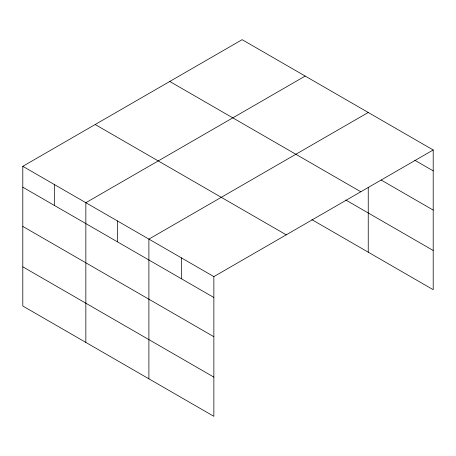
<?xml version="1.0" encoding="UTF-8"?>
<svg xmlns="http://www.w3.org/2000/svg" width="456" height="456" viewBox="0 0 456 456"><rect width="100%" height="100%" fill="white"/><g stroke="black" fill="none" stroke-linecap="round" stroke-linejoin="round"><path stroke-width="0.68" d="M22.8 166.309L213.858 276.615L213.858 416.328L22.8 306.022L22.8 166.309L242.142 39.672L433.2 149.978L433.2 289.691L311.858 219.632M305.189 76.072L85.848 202.709L85.848 342.422M368.243 112.478L148.895 239.115L148.895 378.822M213.858 276.615L433.2 149.978M414.817 160.255L433.2 170.869M381.108 180.006L433.2 210.079M169.757 81.464L360.816 191.771M345.808 200.024L433.2 250.481M95.184 124.522L286.243 234.829M22.8 187.199L213.858 297.506M22.8 226.41L213.858 336.716M22.8 266.811L213.858 377.118M368.243 187.462L368.243 252.185M181.38 257.862L181.38 278.753M117.374 220.909L117.374 241.8M54.327 184.509L54.327 205.399"/></g></svg>
